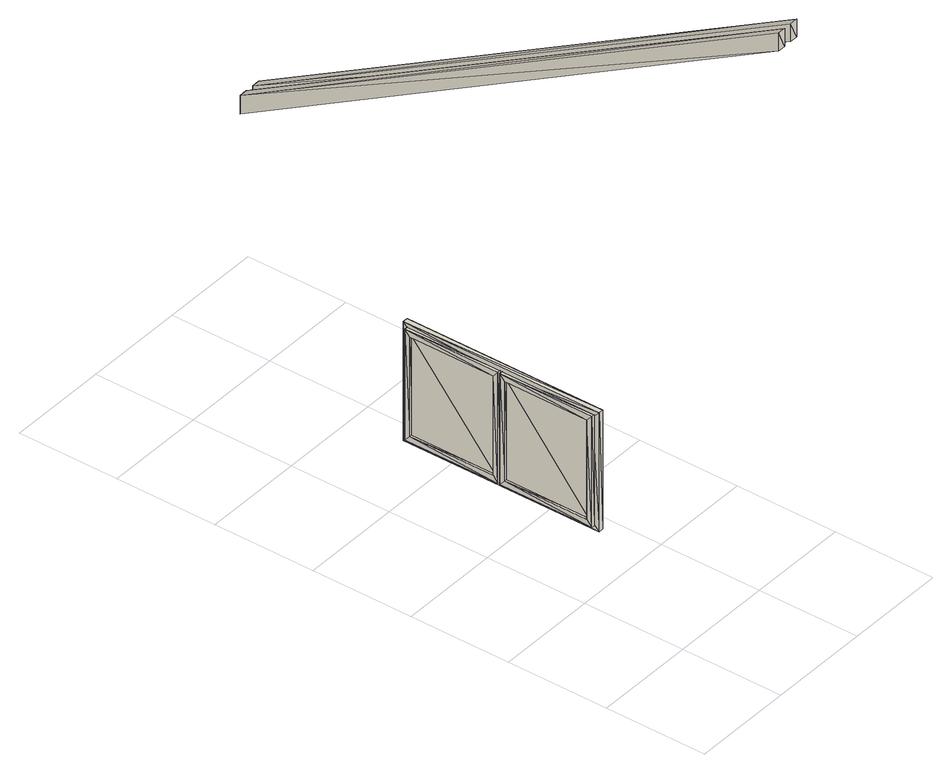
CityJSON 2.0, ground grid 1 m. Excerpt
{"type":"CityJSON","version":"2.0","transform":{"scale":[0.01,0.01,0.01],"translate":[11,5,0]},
"CityObjects":{
"building1":{"type":"Building","attributes":{"info":{"id":31818,"type":"IfcWindow","GlobalId":"13aSY79zb8fP4HApEJ0z_e","OwnerHistory":"#12","Name":"EG-Fenster-8","ObjectPlacement":"#31800","Representation":"#31814","Tag":"8FAFF59C-23BB-48D6-9C-CE-C4F804C53C9A","OverallHeight":1.2,"OverallWidth":2},"psets":{"Fenster Linien-Sachmerkmale":{"LiningDepth":0.05,"LiningThickness":0.07,"MullionThickness":0.07,"FirstMullionOffset":0.5,"id":24190},"Fenster Flügel-Sachmerkmale - Panel1":{"OperationType":"SIDEHUNGLEFTHAND","PanelPosition":"LEFT","FrameDepth":0.05,"FrameThickness":0.05,"id":24193},"Fenster Flügel-Sachmerkmale - Panel2":{"OperationType":"SIDEHUNGRIGHTHAND","PanelPosition":"RIGHT","FrameDepth":0.05,"FrameThickness":0.05,"id":24195},"Pset_WindowCommon":{"ThermalTransmittance":{"id":31826,"class":"IfcPropertySingleValue","value":1.4,"value_type":"IfcThermalTransmittanceMeasure"},"id":31827},"AC_Pset_Name":{"Name":{"id":31834,"class":"IfcPropertySingleValue","value":"EG-Fenster-8","value_type":"IfcLabel"},"id":31835},"ArchiCADProperties":{"Komplette Element-ID":{"id":31841,"class":"IfcPropertySingleValue","value":"EG-Fenster-8","value_type":"IfcLabel"},"Kompakte Element-ID":{"id":31842,"class":"IfcPropertySingleValue","value":"EG-Fenster-8","value_type":"IfcLabel"},"Name des Sachmerkmal-Objekts":{"id":31843,"class":"IfcPropertySingleValue","value_type":"IfcLabel"},"Ursprungsgeschoss":{"id":31844,"class":"IfcPropertySingleValue","value":"Erdgeschoss","value_type":"IfcLabel"},"Raumname":{"id":31845,"class":"IfcPropertySingleValue","value":"Schlafzimmer","value_type":"IfcLabel"},"Raumnummer":{"id":31846,"class":"IfcPropertySingleValue","value":"4","value_type":"IfcLabel"},"Ebene":{"id":31847,"class":"IfcPropertySingleValue","value":"Außenwände","value_type":"IfcLabel"},"Typ":{"id":31848,"class":"IfcPropertySingleValue","value":"Fenster","value_type":"IfcLabel"},"Geschützt":{"id":31849,"class":"IfcPropertySingleValue","value":false,"value_type":"IfcBoolean"},"Bibliothekselement-Name":{"id":31850,"class":"IfcPropertySingleValue","value":"IFC Fenster - zwei Panele - Vertikal","value_type":"IfcLabel"},"Baustoff / Mehrschichtiger Aufbau / Profil / Schraffur":{"id":31851,"class":"IfcPropertySingleValue","value":"Solid","value_type":"IfcLabel"},"Etikettentext":{"id":31852,"class":"IfcPropertySingleValue","value_type":"IfcLabel"},"Eindeutige ID":{"id":31853,"class":"IfcPropertySingleValue","value_type":"IfcLabel"},"Verknüpfte Änderungen":{"id":31854,"class":"IfcPropertySingleValue","value_type":"IfcLabel"},"Tragende Funktion":{"id":31855,"class":"IfcPropertySingleValue","value":"Nicht definiert","value_type":"IfcLabel"},"Lage":{"id":31856,"class":"IfcPropertySingleValue","value":"Nicht definiert","value_type":"IfcLabel"},"Element-Klassifizierung":{"id":31857,"class":"IfcPropertySingleValue","value":"Fenster","value_type":"IfcLabel"},"Umbau-Status":{"id":31858,"class":"IfcPropertySingleValue","value":"Bestand","value_type":"IfcLabel"},"Anzeigen auf Umbau-Filter":{"id":31859,"class":"IfcPropertySingleValue","value":"Alle relevanten Filter","value_type":"IfcLabel"},"ARCHICAD IFC ID":{"id":31860,"class":"IfcPropertySingleValue","value":"13aSY79zb8fP4HApEJ0z_e","value_type":"IfcLabel"},"Externe IFC ID":{"id":31861,"class":"IfcPropertySingleValue","value_type":"IfcLabel"},"Marker-Text":{"id":31862,"class":"IfcPropertySingleValue","value":"1","value_type":"IfcLabel"},"Von Raum":{"id":31863,"class":"IfcPropertySingleValue","value":"Schlafzimmer","value_type":"IfcLabel"},"zu Raum":{"id":31864,"class":"IfcPropertySingleValue","value_type":"IfcLabel"},"Ausrichtung":{"id":31865,"class":"IfcPropertySingleValue","value":"L","value_type":"IfcLabel"},"Von Raum-Nummer":{"id":31866,"class":"IfcPropertySingleValue","value":"4","value_type":"IfcLabel"},"Zu Raum-Nummer":{"id":31867,"class":"IfcPropertySingleValue","value_type":"IfcLabel"},"Anschlagsmaße":{"id":31868,"class":"IfcPropertySingleValue","value":"2,00x1,20","value_type":"IfcLabel"},"Größe Wandloch":{"id":31869,"class":"IfcPropertySingleValue","value":"2,00x1,20","value_type":"IfcLabel"},"Größe laut Eingabe":{"id":31870,"class":"IfcPropertySingleValue","value":"2,00x1,20","value_type":"IfcLabel"},"Wandstruktur":{"id":31871,"class":"IfcPropertySingleValue","value":"Leichtbeton 102890359","value_type":"IfcLabel"},"Nominale B x H":{"id":31872,"class":"IfcPropertySingleValue","value":"2,00x1,20","value_type":"IfcLabel"},"Nominale B x H x T":{"id":31873,"class":"IfcPropertySingleValue","value":"2,00x1,20x0,30","value_type":"IfcLabel"},"id":31874},"AC_Pset_IFC_Fenster_-_zwei_Panele_-_Vertikal":{"Wandkontur (0-Keine,1-Voll,2-Seite,3-Länge)":{"id":31912,"class":"IfcPropertySingleValue","value":1,"value_type":"IfcReal"},"Fixpunkte 0-Kein,1-2D,2-3D,3-Alle":{"id":31913,"class":"IfcPropertySingleValue","value":3,"value_type":"IfcReal"},"2D-Fixpunkte in 3D zeigen":{"id":31914,"class":"IfcPropertySingleValue","value":true,"value_type":"IfcBoolean"},"Loch übernimmt Oberflächenmaterial der Wandseite":{"id":31915,"class":"IfcPropertySingleValue","value":false,"value_type":"IfcBoolean"},"Öffnungsoberfläche ist gebogen in gebogenen Wänden":{"id":31916,"class":"IfcPropertySingleValue","value":false,"value_type":"IfcBoolean"},"Grundtyp":{"id":31917,"class":"IfcPropertySingleValue","value":"IfcWindow","value_type":"IfcLabel"},"Name":{"id":31918,"class":"IfcPropertySingleValue","value_type":"IfcLabel"},"Beschreibung":{"id":31919,"class":"IfcPropertySingleValue","value_type":"IfcLabel"},"Objektetikett":{"id":31920,"class":"IfcPropertySingleValue","value_type":"IfcLabel"},"Etikett":{"id":31921,"class":"IfcPropertySingleValue","value_type":"IfcLabel"},"Konstruktionsmaterial":{"id":31922,"class":"IfcPropertySingleValue","value":"Aluminium","value_type":"IfcLabel"}," Konstruktionsmaterial ID":{"id":31923,"class":"IfcPropertySingleValue","value":1,"value_type":"IfcReal"},"Fensterrahmen ( Strich )":{"id":31924,"class":"IfcPropertySingleValue","value":true,"value_type":"IfcBoolean"},"Breite Feld 1":{"id":31925,"class":"IfcPropertySingleValue","value":0.5,"value_type":"IfcReal"},"Rahmendicke = Wanddicke":{"id":31926,"class":"IfcPropertySingleValue","value":false,"value_type":"IfcBoolean"},"Öffnungstyp Rahmen 1 (gs_Lsash_openum)":{"id":31927,"class":"IfcPropertySingleValue","value":"Drehflügel Rechts","value_type":"IfcLabel"},"Öffnungstyp Rahmen 1 (i_Lsash_openum)":{"id":31928,"class":"IfcPropertySingleValue","value":1,"value_type":"IfcReal"},"Öffnungstyp Rahmen 2 (gs_Rsash_openum)":{"id":31929,"class":"IfcPropertySingleValue","value":"Drehflügel Links","value_type":"IfcLabel"},"Öffnungstyp Rahmen 2 (i_Rsash_openum)":{"id":31930,"class":"IfcPropertySingleValue","value":2,"value_type":"IfcReal"},"Symbol-Stift":{"id":31931,"class":"IfcPropertySingleValue","value_type":"IfcLabel"},"Rahmen-Schraffur-Typ":{"id":31932,"class":"IfcPropertySingleValue","value":"Holz","value_type":"IfcLabel"},"Rahmen-Schraffur-Stift":{"id":31933,"class":"IfcPropertySingleValue","value_type":"IfcLabel"},"Rahmen-Schraffurhintergrund-Stift":{"id":31934,"class":"IfcPropertySingleValue","value_type":"IfcLabel"},"Flügel Schraffur-Typ":{"id":31935,"class":"IfcPropertySingleValue","value":"0","value_type":"IfcLabel"},"Flügel Schraffur-Stift":{"id":31936,"class":"IfcPropertySingleValue","value_type":"IfcLabel"},"Flügel Schraffurhintergrund-Stift":{"id":31937,"class":"IfcPropertySingleValue","value_type":"IfcLabel"},"Rahmen-Stift":{"id":31938,"class":"IfcPropertySingleValue","value_type":"IfcLabel"},"Stift Flügel":{"id":31939,"class":"IfcPropertySingleValue","value_type":"IfcLabel"},"Glas-Stift":{"id":31940,"class":"IfcPropertySingleValue","value_type":"IfcLabel"},"Rahmen Oberflächenmaterial":{"id":31941,"class":"IfcPropertySingleValue","value":"Kiefer","value_type":"IfcLabel"},"Flügel Oberflächenmaterial":{"id":31942,"class":"IfcPropertySingleValue","value":"Kiefer, glänzend","value_type":"IfcLabel"},"Glas Oberflächenmaterial":{"id":31943,"class":"IfcPropertySingleValue","value":"Glas","value_type":"IfcLabel"},"IFC Betrieb (ifc_optypestr)":{"id":31944,"class":"IfcPropertySingleValue","value":"Zweiflügelfenster - vertikal","value_type":"IfcLabel"},"IFC Betrieb (ifc_optype)":{"id":31945,"class":"IfcPropertySingleValue","value":2,"value_type":"IfcReal"},"id":31946},"BaseQuantities":{"GrossArea":{"id":31985,"class":"IfcQuantityArea","value":2.4},"Height":{"id":31986,"class":"IfcQuantityLength","value":1.2},"Width":{"id":31987,"class":"IfcQuantityLength","value":2},"Perimeter":{"id":31988,"class":"IfcQuantityLength","value":6.4},"Area":{"id":31989,"class":"IfcQuantityArea","value":2.4},"Volume":{"id":31990,"class":"IfcQuantityVolume","value":0.0397},"Depth":{"id":31991,"class":"IfcQuantityLength","value":0.3},"id":31992},"ArchiCADQuantities":{"Höhenangabe zum Projekt-Nullpunkt":{"id":31997,"class":"IfcQuantityLength","value":0.8},"Höhe zu Geschoss":{"id":31998,"class":"IfcQuantityLength","value":0.8},"Höhe":{"id":31999,"class":"IfcQuantityLength","value":1.2},"Oberflächenbereich":{"id":32000,"class":"IfcQuantityArea","value":7.21},"Netto-Volumen":{"id":32001,"class":"IfcQuantityVolume","value":0.0397},"Breite":{"id":32002,"class":"IfcQuantityLength","value":2},"Dicke":{"id":32003,"class":"IfcQuantityLength","value":0.05},"F/T nominale Brüstungs-/Schwellenhöhe":{"id":32004,"class":"IfcQuantityLength","value":0.8},"F/T Brüstungs-/Schwellenhöhe auf der Anschlagseite":{"id":32005,"class":"IfcQuantityLength","value":0.8},"F/T Brüstungs-/Schwellenhöhe gegenüber der Anschlagseite":{"id":32006,"class":"IfcQuantityLength","value":0.8},"F/T nominale Sturzhöhe":{"id":32007,"class":"IfcQuantityLength","value":2},"F/T Sturzhöhe auf der Anschlagseite":{"id":32008,"class":"IfcQuantityLength","value":2},"F/T Sturzhöhe gegenüber der Anschlagseite":{"id":32009,"class":"IfcQuantityLength","value":2},"F/T Öffnungsbreite auf der Anschlagseite":{"id":32010,"class":"IfcQuantityLength","value":2},"F/T Öffnungsbreite gegenüber der Anschlagseite":{"id":32011,"class":"IfcQuantityLength","value":2},"F/T Höhe der Öffnung auf der Anschlagseite":{"id":32012,"class":"IfcQuantityLength","value":1.2},"F/T Höhe der Öffnung gegenüber der Anschlagseite":{"id":32013,"class":"IfcQuantityLength","value":1.2},"F/T Oberfläche der Öffnung auf der Anschlagseite":{"id":32014,"class":"IfcQuantityArea","value":2.4},"F/T Oberfläche der Öffnung gegenüber der Anschlagseite":{"id":32015,"class":"IfcQuantityArea","value":2.4},"Nominale F/T Öffnungsbreite auf der Anschlagseite":{"id":32016,"class":"IfcQuantityLength","value":2},"Nominale F/T Öffnungsbreite gegenüber der Anschlagseite":{"id":32017,"class":"IfcQuantityLength","value":2},"Nominale F/T Höhe der Öffnung auf der Anschlagseite":{"id":32018,"class":"IfcQuantityLength","value":1.2},"Nominale F/T Höhe der Öffnung gegenüber der Anschlagseite":{"id":32019,"class":"IfcQuantityLength","value":1.2},"Nominale T/F Öffnungsoberfläche auf der Anschlagsseite":{"id":32020,"class":"IfcQuantityArea","value":2.4},"Nominale T/F Öffnungsoberfläche auf der Seite gegenüber der Anschlagsseite":{"id":32021,"class":"IfcQuantityArea","value":2.4},"F/T Volumen der Öffnung":{"id":32022,"class":"IfcQuantityVolume","value":0.0397},"T/F Öffnung Nominaler Oberflächenbereich":{"id":32023,"class":"IfcQuantityArea","value":2.4},"F/T nominales Volumen der Öffnung":{"id":32024,"class":"IfcQuantityVolume","value":0.72},"Brüstungshöhe":{"id":32025,"class":"IfcQuantityLength","value":0.8},"Wanddicke":{"id":32026,"class":"IfcQuantityLength","value":0.3},"id":32027},"AC_Equantity_IFC_Fenster_-_zwei_Panele_-_Vertikal":{"Maß 1":{"id":32032,"class":"IfcQuantityLength","value":2},"Maß 2":{"id":32033,"class":"IfcQuantityLength","value":1.2},"Höhe":{"id":32034,"class":"IfcQuantityLength","value":1},"Brüstungshöhe zum aktuellen Geschoss":{"id":32035,"class":"IfcQuantityLength","value":0.8},"Untere Ebene":{"id":32036,"class":"IfcQuantityLength","value":1},"Obere Ebene":{"id":32037,"class":"IfcQuantityLength","value":0},"Rohbauöffnung Breite":{"id":32038,"class":"IfcQuantityLength","value":2},"Rohbauöffnung Höhe":{"id":32039,"class":"IfcQuantityLength","value":1.2},"Architekturlichte Breite":{"id":32040,"class":"IfcQuantityLength","value":2},"Anschlag Höhe":{"id":32041,"class":"IfcQuantityLength","value":1.2},"Rahmen Breite":{"id":32042,"class":"IfcQuantityLength","value":2},"Rahmen Höhe":{"id":32043,"class":"IfcQuantityLength","value":1.2},"Breite Mittelrahmen":{"id":32044,"class":"IfcQuantityLength","value":0.07},"Rahmen-Dicke":{"id":32045,"class":"IfcQuantityLength","value":0.05},"Rahmen-Breite":{"id":32046,"class":"IfcQuantityLength","value":0.07},"Flügelrahmen-Dicke":{"id":32047,"class":"IfcQuantityLength","value":0.05},"Flügelrahmen-Breite":{"id":32048,"class":"IfcQuantityLength","value":0.05},"Rahmendicke Rahmen 1":{"id":32049,"class":"IfcQuantityLength","value":0.05},"Rahmenbreite Rahmen 1":{"id":32050,"class":"IfcQuantityLength","value":0.05},"Rahmendicke Rahmen 2":{"id":32051,"class":"IfcQuantityLength","value":0.05},"Rahmenbreite Rahmen 2":{"id":32052,"class":"IfcQuantityLength","value":0.05},"Glas-Dicke":{"id":32053,"class":"IfcQuantityLength","value":0.02},"AC Linkes Öffnungsübermaß":{"id":32054,"class":"IfcQuantityLength","value":0},"AC Rechtes Öffnungsübermaß":{"id":32055,"class":"IfcQuantityLength","value":0},"AC Oberes Öffnungsübermaß":{"id":32056,"class":"IfcQuantityLength","value":0},"AC Unteres Öffnungsübermaß":{"id":32057,"class":"IfcQuantityLength","value":0},"id":32058}}},"geometry":[{"type":"MultiSurface","lod":"2","boundaries":[[[0,1,2]],[[0,2,3]],[[4,0,5]],[[6,7,5]],[[6,5,0]],[[8,1,9]],[[10,7,6]],[[11,4,10]],[[11,9,4]],[[12,8,13]],[[12,13,11]],[[12,1,8]],[[1,0,9]],[[9,0,4]],[[6,12,11]],[[6,11,10]],[[14,2,1]],[[14,1,12]],[[15,16,17]],[[3,18,17]],[[3,17,16]],[[19,14,20]],[[21,18,3]],[[22,15,21]],[[22,20,15]],[[2,23,22]],[[2,19,23]],[[2,14,19]],[[3,2,22]],[[3,22,21]],[[14,16,20]],[[20,16,15]],[[3,16,6]],[[3,6,0]],[[12,6,16]],[[12,16,14]],[[4,5,18]],[[4,18,21]],[[21,15,10]],[[21,10,4]],[[7,10,15]],[[7,15,17]],[[17,18,5]],[[17,5,7]],[[8,9,22]],[[8,22,23]],[[23,19,13]],[[23,13,8]],[[11,13,19]],[[11,19,20]],[[20,22,9]],[[20,9,11]],[[24,25,21]],[[24,21,18]],[[25,26,27]],[[25,24,26]],[[28,24,29]],[[28,26,24]],[[30,31,28]],[[30,28,29]],[[30,25,27]],[[30,27,31]],[[15,21,25]],[[15,25,30]],[[15,32,33]],[[15,17,32]],[[34,17,18]],[[34,32,17]],[[21,35,34]],[[21,34,18]],[[21,15,33]],[[21,33,35]],[[18,17,29]],[[18,29,24]],[[30,29,17]],[[30,17,15]],[[27,26,34]],[[27,34,35]],[[35,33,31]],[[35,31,27]],[[28,31,33]],[[28,33,32]],[[32,34,26]],[[32,26,28]],[[36,37,38]],[[36,38,39]],[[35,37,36]],[[35,36,34]],[[40,32,34]],[[40,34,36]],[[41,33,32]],[[41,32,40]],[[41,37,35]],[[41,35,33]],[[42,38,37]],[[42,37,41]],[[43,42,44]],[[43,44,45]],[[46,44,39]],[[46,45,44]],[[38,47,46]],[[38,46,39]],[[38,42,43]],[[38,43,47]],[[39,44,40]],[[39,40,36]],[[41,40,44]],[[41,44,42]],[[35,34,46]],[[35,46,47]],[[47,43,33]],[[47,33,35]],[[32,33,43]],[[32,43,45]],[[45,46,34]],[[45,34,32]],[[48,49,50]],[[48,50,51]],[[52,49,48]],[[52,48,53]],[[54,50,49]],[[54,49,52]],[[50,55,51]],[[50,54,55]],[[51,55,53]],[[51,53,48]],[[52,53,55]],[[52,55,54]],[[56,57,23]],[[56,23,22]],[[57,58,59]],[[57,56,58]],[[60,61,58]],[[60,58,56]],[[62,61,60]],[[63,62,60]],[[63,57,59]],[[63,59,62]],[[19,23,57]],[[19,57,63]],[[19,64,65]],[[19,20,64]],[[22,66,64]],[[22,64,20]],[[23,67,66]],[[23,66,22]],[[23,19,65]],[[23,65,67]],[[22,20,60]],[[22,60,56]],[[63,60,20]],[[63,20,19]],[[59,58,66]],[[59,66,67]],[[67,65,62]],[[67,62,59]],[[61,62,65]],[[61,65,64]],[[64,66,58]],[[64,58,61]],[[68,69,70]],[[68,70,71]],[[67,69,68]],[[67,68,66]],[[72,64,66]],[[72,66,68]],[[73,65,64]],[[73,64,72]],[[73,69,67]],[[73,67,65]],[[74,70,69]],[[74,69,73]],[[75,74,76]],[[75,76,77]],[[78,76,71]],[[78,77,76]],[[70,79,78]],[[70,78,71]],[[70,74,75]],[[70,75,79]],[[71,76,72]],[[71,72,68]],[[73,72,76]],[[73,76,74]],[[67,66,78]],[[67,78,79]],[[79,75,65]],[[79,65,67]],[[64,65,75]],[[64,75,77]],[[77,78,66]],[[77,66,64]],[[80,81,82]],[[80,82,83]],[[84,81,80]],[[84,80,85]],[[86,82,81]],[[86,81,84]],[[82,87,83]],[[82,86,87]],[[83,87,85]],[[83,85,80]],[[84,85,87]],[[84,87,86]]]}]},
"building2":{"type":"Building","attributes":{"info":{"id":37149,"type":"IfcMember","GlobalId":"3sG$iUZAX499eUK87UfZk_","OwnerHistory":"#12","Name":"Sparren-17","ObjectPlacement":"#37132","Representation":"#37145","Tag":"30C22D1D-028D-4B38-BE-CD-BF763016FE7B"},"psets":{"Pset_BeamCommon":{"Slope":{"id":37154,"class":"IfcPropertySingleValue","value":1718.87,"value_type":"IfcPlaneAngleMeasure"},"IsExternal":{"id":37155,"class":"IfcPropertySingleValue","value":false,"value_type":"IfcBoolean"},"LoadBearing":{"id":37156,"class":"IfcPropertySingleValue","value":true,"value_type":"IfcBoolean"},"id":37157},"AC_Pset_Name":{"Name":{"id":37166,"class":"IfcPropertySingleValue","value":"Sparren-17","value_type":"IfcLabel"},"id":37167},"ArchiCADProperties":{"Komplette Element-ID":{"id":37173,"class":"IfcPropertySingleValue","value":"Sparren-17","value_type":"IfcLabel"},"Kompakte Element-ID":{"id":37174,"class":"IfcPropertySingleValue","value":"Sparren-17","value_type":"IfcLabel"},"Name des Sachmerkmal-Objekts":{"id":37175,"class":"IfcPropertySingleValue","value_type":"IfcLabel"},"Ursprungsgeschoss":{"id":37176,"class":"IfcPropertySingleValue","value":"Dachgeschoss","value_type":"IfcLabel"},"Raumname":{"id":37177,"class":"IfcPropertySingleValue","value_type":"IfcLabel"},"Raumnummer":{"id":37178,"class":"IfcPropertySingleValue","value_type":"IfcLabel"},"Ebene":{"id":37179,"class":"IfcPropertySingleValue","value":"Dachkonstruktion","value_type":"IfcLabel"},"Typ":{"id":37180,"class":"IfcPropertySingleValue","value":"Objekt","value_type":"IfcLabel"},"Geschützt":{"id":37181,"class":"IfcPropertySingleValue","value":false,"value_type":"IfcBoolean"},"Bibliothekselement-Name":{"id":37182,"class":"IfcPropertySingleValue","value_type":"IfcLabel"},"Baustoff / Mehrschichtiger Aufbau / Profil / Schraffur":{"id":37183,"class":"IfcPropertySingleValue","value":"Solid","value_type":"IfcLabel"},"Etikettentext":{"id":37184,"class":"IfcPropertySingleValue","value_type":"IfcLabel"},"Eindeutige ID":{"id":37185,"class":"IfcPropertySingleValue","value_type":"IfcLabel"},"Verknüpfte Änderungen":{"id":37186,"class":"IfcPropertySingleValue","value_type":"IfcLabel"},"Tragende Funktion":{"id":37187,"class":"IfcPropertySingleValue","value":"Nicht definiert","value_type":"IfcLabel"},"Lage":{"id":37188,"class":"IfcPropertySingleValue","value":"Nicht definiert","value_type":"IfcLabel"},"Element-Klassifizierung":{"id":37189,"class":"IfcPropertySingleValue","value":"Stab / Stabträger","value_type":"IfcLabel"},"Umbau-Status":{"id":37190,"class":"IfcPropertySingleValue","value":"Bestand","value_type":"IfcLabel"},"Anzeigen auf Umbau-Filter":{"id":37191,"class":"IfcPropertySingleValue","value":"Alle relevanten Filter","value_type":"IfcLabel"},"ARCHICAD IFC ID":{"id":37192,"class":"IfcPropertySingleValue","value":"3sG$iUZAX499eUK87UfZk_","value_type":"IfcLabel"},"Externe IFC ID":{"id":37193,"class":"IfcPropertySingleValue","value_type":"IfcLabel"},"Drehwinkel":{"id":37194,"class":"IfcPropertySingleValue","value":-90,"value_type":"IfcPlaneAngleMeasure"},"Oberfläche":{"id":37195,"class":"IfcPropertySingleValue","value":"Kiefer","value_type":"IfcLabel"},"id":37196},"ArchiCADQuantities":{"Höhenangabe zum Projekt-Nullpunkt":{"id":37224,"class":"IfcQuantityLength","value":3.2},"Höhe zu Geschoss":{"id":37225,"class":"IfcQuantityLength","value":0.5},"Oberflächenbereich":{"id":37226,"class":"IfcQuantityArea","value":3.08},"Netto-Volumen":{"id":37227,"class":"IfcQuantityVolume","value":0.0813},"Fläche":{"id":37228,"class":"IfcQuantityArea","value":0.4},"Höhe (Z Größe)":{"id":37229,"class":"IfcQuantityLength","value":2.89},"Länge (A)":{"id":37230,"class":"IfcQuantityLength","value":2.5},"Volumen":{"id":37231,"class":"IfcQuantityVolume","value":0.0813},"Breite (B)":{"id":37232,"class":"IfcQuantityLength","value":1},"id":37233}}},"geometry":[{"type":"MultiSurface","lod":"2","boundaries":[[[88,89,90]],[[88,90,91]],[[92,90,93]],[[92,91,90]],[[91,94,88]],[[91,92,94]],[[94,95,89]],[[88,94,89]],[[93,90,89]],[[93,89,95]],[[93,94,92]],[[95,94,93]]]}]},
"building3":{"type":"Building","attributes":{"info":{"id":37026,"type":"IfcMember","GlobalId":"2CxE0$jXr8iOH1VC2gLCXX","OwnerHistory":"#12","Name":"Sparren-16","ObjectPlacement":"#37009","Representation":"#37022","Tag":"0EAB97A9-E52A-4D7B-84-E2-0AFFA517A7C3"},"psets":{"Pset_BeamCommon":{"Slope":{"id":37031,"class":"IfcPropertySingleValue","value":1718.87,"value_type":"IfcPlaneAngleMeasure"},"IsExternal":{"id":37032,"class":"IfcPropertySingleValue","value":false,"value_type":"IfcBoolean"},"LoadBearing":{"id":37033,"class":"IfcPropertySingleValue","value":true,"value_type":"IfcBoolean"},"id":37034},"AC_Pset_Name":{"Name":{"id":37043,"class":"IfcPropertySingleValue","value":"Sparren-16","value_type":"IfcLabel"},"id":37044},"ArchiCADProperties":{"Komplette Element-ID":{"id":37050,"class":"IfcPropertySingleValue","value":"Sparren-16","value_type":"IfcLabel"},"Kompakte Element-ID":{"id":37051,"class":"IfcPropertySingleValue","value":"Sparren-16","value_type":"IfcLabel"},"Name des Sachmerkmal-Objekts":{"id":37052,"class":"IfcPropertySingleValue","value_type":"IfcLabel"},"Ursprungsgeschoss":{"id":37053,"class":"IfcPropertySingleValue","value":"Dachgeschoss","value_type":"IfcLabel"},"Raumname":{"id":37054,"class":"IfcPropertySingleValue","value_type":"IfcLabel"},"Raumnummer":{"id":37055,"class":"IfcPropertySingleValue","value_type":"IfcLabel"},"Ebene":{"id":37056,"class":"IfcPropertySingleValue","value":"Dachkonstruktion","value_type":"IfcLabel"},"Typ":{"id":37057,"class":"IfcPropertySingleValue","value":"Objekt","value_type":"IfcLabel"},"Geschützt":{"id":37058,"class":"IfcPropertySingleValue","value":false,"value_type":"IfcBoolean"},"Bibliothekselement-Name":{"id":37059,"class":"IfcPropertySingleValue","value_type":"IfcLabel"},"Baustoff / Mehrschichtiger Aufbau / Profil / Schraffur":{"id":37060,"class":"IfcPropertySingleValue","value":"Solid","value_type":"IfcLabel"},"Etikettentext":{"id":37061,"class":"IfcPropertySingleValue","value_type":"IfcLabel"},"Eindeutige ID":{"id":37062,"class":"IfcPropertySingleValue","value_type":"IfcLabel"},"Verknüpfte Änderungen":{"id":37063,"class":"IfcPropertySingleValue","value_type":"IfcLabel"},"Tragende Funktion":{"id":37064,"class":"IfcPropertySingleValue","value":"Nicht definiert","value_type":"IfcLabel"},"Lage":{"id":37065,"class":"IfcPropertySingleValue","value":"Nicht definiert","value_type":"IfcLabel"},"Element-Klassifizierung":{"id":37066,"class":"IfcPropertySingleValue","value":"Stab / Stabträger","value_type":"IfcLabel"},"Umbau-Status":{"id":37067,"class":"IfcPropertySingleValue","value":"Bestand","value_type":"IfcLabel"},"Anzeigen auf Umbau-Filter":{"id":37068,"class":"IfcPropertySingleValue","value":"Alle relevanten Filter","value_type":"IfcLabel"},"ARCHICAD IFC ID":{"id":37069,"class":"IfcPropertySingleValue","value":"2CxE0$jXr8iOH1VC2gLCXX","value_type":"IfcLabel"},"Externe IFC ID":{"id":37070,"class":"IfcPropertySingleValue","value_type":"IfcLabel"},"Drehwinkel":{"id":37071,"class":"IfcPropertySingleValue","value":-90,"value_type":"IfcPlaneAngleMeasure"},"Oberfläche":{"id":37072,"class":"IfcPropertySingleValue","value":"Kiefer","value_type":"IfcLabel"},"id":37073},"ArchiCADQuantities":{"Höhenangabe zum Projekt-Nullpunkt":{"id":37101,"class":"IfcQuantityLength","value":3.2},"Höhe zu Geschoss":{"id":37102,"class":"IfcQuantityLength","value":0.5},"Oberflächenbereich":{"id":37103,"class":"IfcQuantityArea","value":3.08},"Netto-Volumen":{"id":37104,"class":"IfcQuantityVolume","value":0.0813},"Fläche":{"id":37105,"class":"IfcQuantityArea","value":0.4},"Höhe (Z Größe)":{"id":37106,"class":"IfcQuantityLength","value":2.89},"Länge (A)":{"id":37107,"class":"IfcQuantityLength","value":2.5},"Volumen":{"id":37108,"class":"IfcQuantityVolume","value":0.0813},"Breite (B)":{"id":37109,"class":"IfcQuantityLength","value":1},"id":37110}}},"geometry":[{"type":"MultiSurface","lod":"2","boundaries":[[[96,97,98]],[[96,98,99]],[[100,98,101]],[[100,99,98]],[[99,102,96]],[[99,100,102]],[[102,103,97]],[[96,102,97]],[[101,98,97]],[[101,97,103]],[[101,102,100]],[[103,102,101]]]}]}
},
"vertices":[
[88,350,80],[88,150,80],[83,150,80],[83,350,80],[88,254,87],[88,343,87],[88,350,200],[88,343,193],[88,157,87],[88,247,87],[88,254,193],[88,247,193],[88,150,200],[88,157,193],[83,150,200],[83,254,193],[83,350,200],[83,343,193],[83,343,87],[83,157,193],[83,247,193],[83,254,87],[83,247,87],[83,157,87],[86,343,87],[86,254,87],[86,341,90],[86,256,90],[86,341,190],[86,343,193],[86,254,193],[86,256,190],[83,341,190],[83,256,190],[83,341,90],[83,256,90],[83,346,84],[83,251,84],[80,251,84],[80,346,84],[83,346,196],[83,251,196],[80,251,196],[80,256,190],[80,346,196],[80,341,190],[80,341,90],[80,256,90],[84,341,90],[84,256,90],[82,256,90],[82,341,90],[84,256,190],[84,341,190],[82,256,190],[82,341,190],[86,247,87],[86,157,87],[86,244,90],[86,160,90],[86,247,193],[86,244,190],[86,160,190],[86,157,193],[83,244,190],[83,160,190],[83,244,90],[83,160,90],[83,249,84],[83,155,84],[80,155,84],[80,249,84],[83,249,196],[83,155,196],[80,155,196],[80,160,190],[80,249,196],[80,244,190],[80,244,90],[80,160,90],[84,244,90],[84,160,90],[82,160,90],[82,244,90],[84,160,190],[84,244,190],[82,160,190],[82,244,190],
[134,0,627],[134,550,310],[126,550,310],[126,0,627],[126,0,609],[126,550,291],[134,0,609],[134,550,291],
[150,0,627],[150,550,310],[142,550,310],[142,0,627],[142,0,609],[142,550,291],[150,0,609],[150,550,291]
]}
